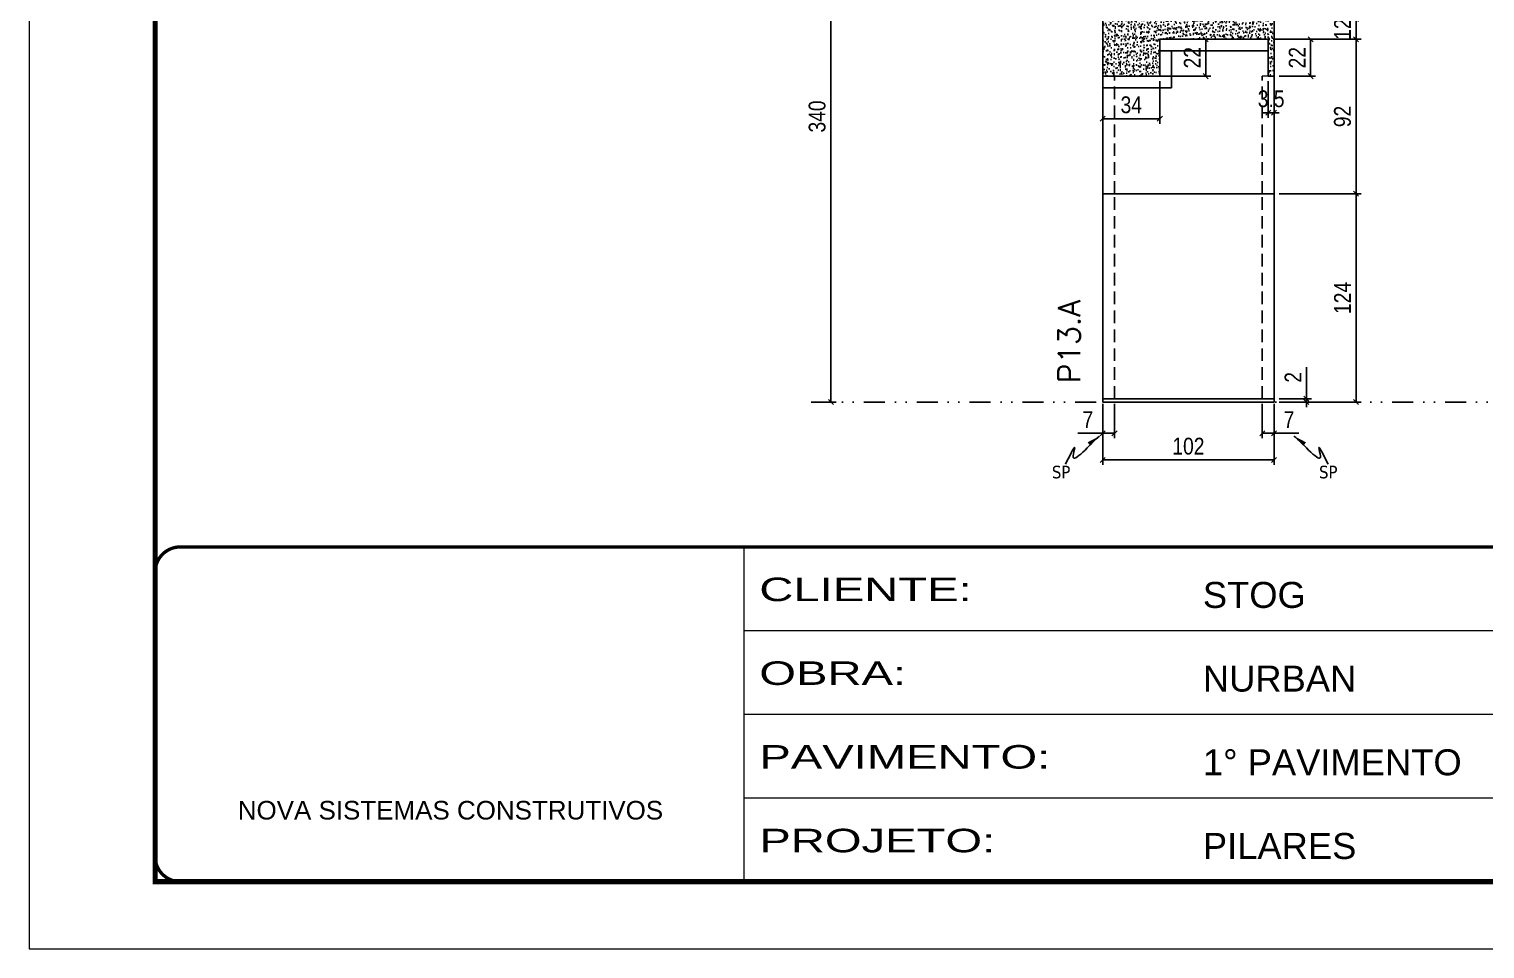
# Model space of a CAD drawing. Header units: millimetres. Extents: x 169816 to 178745, y 96537 to 113647.
# Drawn here: x 169816 to 170683, y 106874 to 107422 of the extents above; entities that cross this region are included whole.
import ezdxf

# ---------------------------------------------------------------- set-up
doc = ezdxf.new("R2010")
doc.units = ezdxf.units.MM
for name, pattern in [('CONTINUO', [0]), ('DASHED', [0.75, 0.5, -0.25]), ('DIVIDE2', [0.625, 0.25, -0.125, 0, -0.125, 0, -0.125]), ('HIDDEN', [0.375, 0.25, -0.125])]:
    doc.linetypes.add(name, pattern=pattern)
for name, color, linetype in [('COTA', 241, 'Continuous'), ('Nível', 160, 'Continuous'), ('Painéis', 200, 'Continuous'), ('SARR_2.2x7', 40, 'Continuous'), ('Sarrafo de Pressão', 42, 'HIDDEN'), ('texto', 7, 'Continuous')]:
    doc.layers.add(name, color=color, linetype=linetype)
doc.layers.add('FELIPE', color=2, linetype='Continuous', lineweight=13, plot=False)
for name, color, linetype, lineweight in [('Folhas', 255, 'Continuous', 9), ('SARRAFO DE PRESSAO', 251, 'DASHED', 9), ('Texto Seção', 7, 'Continuous', 15)]:
    doc.layers.add(name, color=color, linetype=linetype, lineweight=lineweight)
doc.styles.add('ARIAL', font='arial.ttf')
doc.styles.add('COTA TECNICA', font='techl___.ttf', dxfattribs={"height": 10})
doc.styles.add('COTA TECNICA-50', font='techl___.ttf', dxfattribs={"height": 10})
doc.styles.add('REGUA-120', font='ROMANS.shx', dxfattribs={"height": 15})
doc.styles.get("Standard").update_dxf_attribs({"font": 'arial.ttf'})
doc.styles.add('Tecnologia', font='')
doc.styles.get('Tecnologia').set_extended_font_data('Forgotten Futurist')
doc.dimstyles.new('COTA PAINEL-50', dxfattribs={"dimtxt": 10, "dimasz": 3, "dimexe": 3, "dimexo": 3, "dimgap": 3, "dimtad": 1, "dimdec": 1, "dimzin": 12, "dimdsep": 46, "dimtxsty": 'COTA TECNICA-50', "dimblk1": 'OBLIQUE', "dimblk2": 'OBLIQUE', "dimsah": 1, "dimcen": 0.9, "dimclrd": 4, "dimclre": 4, "dimclrt": 240, "dimadec": 1, "dimazin": 3, "dimtfac": 1, "dimtdec": 1, "dimtmove": 0, "dimatfit": 3, "dimfxl": 1, "dimtolj": 1, "dimtzin": 12, "dimarcsym": 0})
doc.dimstyles.new('PAINEL', dxfattribs={"dimtxt": 10, "dimasz": 3, "dimexe": 3, "dimexo": 3, "dimgap": 3, "dimtad": 1, "dimdec": 1, "dimzin": 12, "dimdsep": 46, "dimtxsty": 'COTA TECNICA', "dimblk1": 'OBLIQUE', "dimblk2": 'OBLIQUE', "dimsah": 1, "dimcen": 0.9, "dimclrd": 4, "dimclre": 4, "dimclrt": 240, "dimadec": 1, "dimazin": 3, "dimtfac": 1, "dimtdec": 1, "dimtmove": 0, "dimatfit": 3, "dimfxl": 1, "dimtolj": 1, "dimtzin": 12, "dimarcsym": 0})
doc.dimstyles.get("Standard").update_dxf_attribs({"dimtxt": 0.18, "dimasz": 0.18, "dimexe": 0.18, "dimexo": 0.0625, "dimgap": 0.09, "dimtad": 0, "dimtih": 1, "dimtoh": 1, "dimdec": 4, "dimzin": 0, "dimdsep": 46, "dimtxsty": 'Standard', "dimcen": 0.09, "dimadec": 0, "dimazin": 0, "dimtfac": 1, "dimtdec": 4, "dimtofl": 0, "dimtmove": 0, "dimatfit": 3, "dimfxl": 1, "dimtolj": 1, "dimtzin": 0, "dimarcsym": 0})

# ---------------------------------------------------------------- blocks, each defined once
blk = doc.blocks.new('9999999999')
at = {"color": 30, "linetype": 'CONTINUO'}
for p, q in [((98564.56, 34230.21), (98564.56, 34429.45)), ((98564.56, 34379.64), (99583.98, 34379.64)), ((98564.56, 34329.83), (99487.98, 34329.83)), ((98564.56, 34280.02), (99487.98, 34280.02))]:
    blk.add_line(p, q, dxfattribs=at)
at = {"color": 30, "linetype": 'CONTINUO', "const_width": 2}
blk.add_lwpolyline([(99583.98, 34230.21), (99583.98, 34414.45, 0.414214), (99568.98, 34429.45), (98228.98, 34429.45, 0.414214), (98213.98, 34414.45), (98213.98, 34245.21, 0.414214), (98228.98, 34230.21), (99583.98, 34230.21)], format="xyb", dxfattribs=at)
at = {"layer": 'Folhas'}
blk.add_lwpolyline([(98138.98, 34190.21), (99623.98, 34190.21), (99623.98, 35240.21), (98138.98, 35240.21)], close=True, dxfattribs=at)
at = {"layer": 'Folhas', "color": 30, "const_width": 3}
blk.add_lwpolyline([(98213.98, 34230.21), (99583.98, 34230.21), (99583.98, 35200.21), (98213.98, 35200.21)], close=True, dxfattribs=at)
at = {"color": 7, "linetype": 'Continuous', "ltscale": 5, "style": 'ARIAL'}
for s, height, p in [('STOG', 15.483, (98837.68, 34393.13)), ('NURBAN', 15.483, (98837.68, 34343.32)), ('1° PAVIMENTO', 15.4829, (98837.68, 34293.51)), ('NOVA SISTEMAS CONSTRUTIVOS', 11.0592, (98263.19, 34267.21)), ('PILARES', 15.483, (98837.68, 34243.7))]:
    blk.add_text(s, height=height, dxfattribs=at).set_placement(p)
at = {"layer": 'Folhas', "color": 7, "style": 'Tecnologia', "width": 1.5}
for s, p in [('CLIENTE:', (98573.65, 34397.17)), ('OBRA:', (98573.65, 34347.31)), ('PAVIMENTO:', (98573.65, 34297.5)), ('PROJETO:', (98573.65, 34247.69))]:
    blk.add_text(s, height=14, dxfattribs=at).set_placement(p)
blk = doc.blocks.new('_Oblique')
at = {"color": 0, "linetype": 'ByBlock', "lineweight": -2}
blk.add_line((-0.5, -0.5), (0.5, 0.5), dxfattribs=at)
blk = doc.blocks.new('*D1104')
at = {"layer": 'COTA', "color": 4, "lineweight": -2, "transparency": 16777216}
for p, q in [((170284.49, 107539.64), (170296.34, 107539.64)), ((170293.34, 107199.64), (170293.34, 107539.64)), ((170284.49, 107199.64), (170296.34, 107199.64))]:
    blk.add_line(p, q, dxfattribs=at)
at = {"layer": 'Defpoints', "color": 0, "transparency": 16777216}
for p in [(170281.49, 107539.64), (170293.34, 107539.64), (170281.49, 107199.64)]:
    blk.add_point(p, dxfattribs=at)
at = {"layer": 'COTA', "color": 4, "lineweight": -2, "transparency": 16777216, "xscale": 3, "yscale": 3, "zscale": 3}
for p, rotation in [((170293.34, 107539.64), 90), ((170293.34, 107199.64), 270)]:
    blk.add_blockref('_Oblique', p, dxfattribs=dict(at, rotation=rotation))
at = {"layer": 'COTA', "color": 240, "transparency": 16777216, "insert": (170285.13, 107369.64), "char_height": 10, "attachment_point": 5, "rotation": 90, "style": 'COTA TECNICA-50'}
blk.add_mtext('\\A1;340', dxfattribs=at)
blk = doc.blocks.new('*D842')
at = {"layer": 'COTA', "color": 4, "lineweight": -2, "transparency": 16777216}
for p, q in [((170455.11, 107198.64), (170455.11, 107162.28)), ((170557.11, 107198.64), (170557.11, 107162.28)), ((170557.11, 107165.28), (170455.11, 107165.28))]:
    blk.add_line(p, q, dxfattribs=at)
at = {"layer": 'Defpoints', "color": 0, "transparency": 16777216}
for p in [(170455.11, 107201.64), (170557.11, 107201.64), (170455.11, 107165.28)]:
    blk.add_point(p, dxfattribs=at)
at = {"layer": 'COTA', "color": 4, "lineweight": -2, "transparency": 16777216, "xscale": 3, "yscale": 3, "zscale": 3, "rotation": 180}
blk.add_blockref('_Oblique', (170455.11, 107165.28), dxfattribs=at)
at = {"layer": 'COTA', "color": 4, "lineweight": -2, "transparency": 16777216, "xscale": 3, "yscale": 3, "zscale": 3}
blk.add_blockref('_Oblique', (170557.11, 107165.28), dxfattribs=at)
at = {"layer": 'COTA', "color": 240, "transparency": 16777216, "insert": (170506.11, 107173.38), "char_height": 10, "attachment_point": 5, "style": 'COTA TECNICA'}
blk.add_mtext('\\A1;102', dxfattribs=at)
blk = doc.blocks.new('*D843')
at = {"layer": 'COTA', "color": 4, "lineweight": -2, "transparency": 16777216}
for p, q in [((170550.11, 107198.64), (170550.11, 107178.13)), ((170557.11, 107196.64), (170557.11, 107178.13)), ((170550.11, 107181.13), (170557.11, 107181.13)), ((170557.11, 107181.13), (170571.84, 107181.13))]:
    blk.add_line(p, q, dxfattribs=at)
at = {"layer": 'Defpoints', "color": 0, "transparency": 16777216}
for p in [(170550.11, 107201.64), (170557.11, 107199.64), (170557.11, 107181.13)]:
    blk.add_point(p, dxfattribs=at)
at = {"layer": 'COTA', "color": 4, "lineweight": -2, "transparency": 16777216, "xscale": 3, "yscale": 3, "zscale": 3, "rotation": 180}
blk.add_blockref('_Oblique', (170550.11, 107181.13), dxfattribs=at)
at = {"layer": 'COTA', "color": 4, "lineweight": -2, "transparency": 16777216, "xscale": 3, "yscale": 3, "zscale": 3}
blk.add_blockref('_Oblique', (170557.11, 107181.13), dxfattribs=at)
at = {"layer": 'COTA', "color": 240, "transparency": 16777216, "insert": (170565.98, 107189.2), "char_height": 10, "attachment_point": 5, "style": 'COTA TECNICA-50'}
blk.add_mtext('\\A1;7', dxfattribs=at)
blk = doc.blocks.new('*D844')
at = {"layer": 'COTA', "color": 4, "lineweight": -2, "transparency": 16777216}
for p, q in [((170455.11, 107196.64), (170455.11, 107178.13)), ((170462.11, 107198.64), (170462.11, 107178.13)), ((170455.11, 107181.13), (170440.38, 107181.13)), ((170462.11, 107181.13), (170455.11, 107181.13))]:
    blk.add_line(p, q, dxfattribs=at)
at = {"layer": 'Defpoints', "color": 0, "transparency": 16777216}
for p in [(170455.11, 107199.64), (170462.11, 107201.64), (170455.11, 107181.13)]:
    blk.add_point(p, dxfattribs=at)
at = {"layer": 'COTA', "color": 4, "lineweight": -2, "transparency": 16777216, "xscale": 3, "yscale": 3, "zscale": 3, "rotation": 180}
blk.add_blockref('_Oblique', (170455.11, 107181.13), dxfattribs=at)
at = {"layer": 'COTA', "color": 4, "lineweight": -2, "transparency": 16777216, "xscale": 3, "yscale": 3, "zscale": 3}
blk.add_blockref('_Oblique', (170462.11, 107181.13), dxfattribs=at)
at = {"layer": 'COTA', "color": 240, "transparency": 16777216, "insert": (170446.25, 107189.2), "char_height": 10, "attachment_point": 5, "style": 'COTA TECNICA-50'}
blk.add_mtext('\\A1;7', dxfattribs=at)
blk = doc.blocks.new('*D845')
at = {"layer": 'COTA', "color": 4, "linetype": 'ByBlock', "lineweight": -2, "transparency": 16777216}
for p, q in [((170560.11, 107323.64), (170608.93, 107323.64)), ((170605.93, 107199.64), (170605.93, 107323.64)), ((170560.11, 107199.64), (170608.93, 107199.64))]:
    blk.add_line(p, q, dxfattribs=at)
at = {"layer": 'Defpoints', "color": 0, "linetype": 'ByBlock', "transparency": 16777216}
for p in [(170557.11, 107323.64), (170605.93, 107323.64), (170557.11, 107199.64)]:
    blk.add_point(p, dxfattribs=at)
at = {"layer": 'COTA', "color": 4, "linetype": 'ByBlock', "lineweight": -2, "transparency": 16777216, "xscale": 3, "yscale": 3, "zscale": 3}
for p, rotation in [((170605.93, 107323.64), 90), ((170605.93, 107199.64), 270)]:
    blk.add_blockref('_Oblique', p, dxfattribs=dict(at, rotation=rotation))
at = {"layer": 'COTA', "color": 240, "linetype": 'ByBlock', "transparency": 16777216, "insert": (170597.85, 107261.64), "char_height": 10, "attachment_point": 5, "rotation": 90, "style": 'COTA TECNICA'}
blk.add_mtext('\\A1;124', dxfattribs=at)
blk = doc.blocks.new('*D846')
at = {"layer": 'COTA', "color": 4, "lineweight": -2, "transparency": 16777216}
for p, q in [((170576.37, 107201.64), (170576.37, 107220.44)), ((170560.11, 107201.64), (170579.37, 107201.64)), ((170560.11, 107199.64), (170579.37, 107199.64)), ((170576.37, 107199.64), (170576.37, 107201.64)), ((170576.37, 107199.64), (170576.37, 107196.64))]:
    blk.add_line(p, q, dxfattribs=at)
at = {"layer": 'Defpoints', "color": 0, "transparency": 16777216}
for p in [(170557.11, 107201.64), (170557.11, 107199.64), (170576.37, 107199.64)]:
    blk.add_point(p, dxfattribs=at)
at = {"layer": 'COTA', "color": 4, "lineweight": -2, "transparency": 16777216, "xscale": 3, "yscale": 3, "zscale": 3}
for p, rotation in [((170576.37, 107201.64), 270), ((170576.37, 107199.64), 90)]:
    blk.add_blockref('_Oblique', p, dxfattribs=dict(at, rotation=rotation))
at = {"layer": 'COTA', "color": 240, "transparency": 16777216, "insert": (170568.37, 107214.39), "char_height": 10, "attachment_point": 5, "rotation": 90, "style": 'COTA TECNICA-50'}
blk.add_mtext('\\A1;2', dxfattribs=at)
blk = doc.blocks.new('*D847')
at = {"layer": 'COTA', "color": 4, "linetype": 'ByBlock', "lineweight": -2, "transparency": 16777216}
for p, q in [((170560.11, 107323.64), (170608.93, 107323.64)), ((170605.93, 107199.64), (170605.93, 107323.64)), ((170560.11, 107199.64), (170608.93, 107199.64))]:
    blk.add_line(p, q, dxfattribs=at)
at = {"layer": 'Defpoints', "color": 0, "linetype": 'ByBlock', "transparency": 16777216}
for p in [(170557.11, 107323.64), (170605.93, 107323.64), (170557.11, 107199.64)]:
    blk.add_point(p, dxfattribs=at)
at = {"layer": 'COTA', "color": 4, "linetype": 'ByBlock', "lineweight": -2, "transparency": 16777216, "xscale": 3, "yscale": 3, "zscale": 3}
for p, rotation in [((170605.93, 107323.64), 90), ((170605.93, 107199.64), 270)]:
    blk.add_blockref('_Oblique', p, dxfattribs=dict(at, rotation=rotation))
at = {"layer": 'COTA', "color": 240, "linetype": 'ByBlock', "transparency": 16777216, "insert": (170597.85, 107261.64), "char_height": 10, "attachment_point": 5, "rotation": 90, "style": 'COTA TECNICA'}
blk.add_mtext('\\A1;124', dxfattribs=at)
blk = doc.blocks.new('*D1114')
at = {"layer": 'COTA', "color": 4, "lineweight": -2, "transparency": 16777216}
for p, q in [((170560.11, 107415.64), (170608.93, 107415.64)), ((170605.93, 107323.64), (170605.93, 107415.64)), ((170560.11, 107323.64), (170608.93, 107323.64))]:
    blk.add_line(p, q, dxfattribs=at)
at = {"layer": 'Defpoints', "color": 0, "transparency": 16777216}
for p in [(170557.11, 107415.64), (170605.93, 107415.64), (170557.11, 107323.64)]:
    blk.add_point(p, dxfattribs=at)
at = {"layer": 'COTA', "color": 4, "lineweight": -2, "transparency": 16777216, "xscale": 3, "yscale": 3, "zscale": 3}
for p, rotation in [((170605.93, 107415.64), 90), ((170605.93, 107323.64), 270)]:
    blk.add_blockref('_Oblique', p, dxfattribs=dict(at, rotation=rotation))
at = {"layer": 'COTA', "color": 240, "transparency": 16777216, "insert": (170597.84, 107369.64), "char_height": 10, "attachment_point": 5, "rotation": 90, "style": 'COTA TECNICA'}
blk.add_mtext('\\A1;92', dxfattribs=at)
blk = doc.blocks.new('*D868')
at = {"layer": 'COTA', "color": 4, "lineweight": -2, "transparency": 16777216}
for p, q in [((170560.11, 107427.64), (170608.93, 107427.64)), ((170605.93, 107415.64), (170605.93, 107427.64)), ((170560.11, 107415.64), (170608.93, 107415.64))]:
    blk.add_line(p, q, dxfattribs=at)
at = {"layer": 'Defpoints', "color": 0, "transparency": 16777216}
for p in [(170557.11, 107427.64), (170605.93, 107427.64), (170557.11, 107415.64)]:
    blk.add_point(p, dxfattribs=at)
at = {"layer": 'COTA', "color": 4, "lineweight": -2, "transparency": 16777216, "xscale": 3, "yscale": 3, "zscale": 3}
for p, rotation in [((170605.93, 107427.64), 90), ((170605.93, 107415.64), 270)]:
    blk.add_blockref('_Oblique', p, dxfattribs=dict(at, rotation=rotation))
at = {"layer": 'COTA', "color": 240, "transparency": 16777216, "insert": (170597.87, 107421.64), "char_height": 10, "attachment_point": 5, "rotation": 90, "style": 'COTA TECNICA'}
blk.add_mtext('\\A1;12', dxfattribs=at)
blk = doc.blocks.new('*D1119')
at = {"layer": 'COTA', "color": 4, "lineweight": -2, "transparency": 16777216}
for p, q in [((170492.11, 107415.64), (170519.4, 107415.64)), ((170516.4, 107393.64), (170516.4, 107415.64)), ((170492.11, 107393.64), (170519.4, 107393.64))]:
    blk.add_line(p, q, dxfattribs=at)
at = {"layer": 'Defpoints', "color": 0, "transparency": 16777216}
for p in [(170489.11, 107415.64), (170516.4, 107415.64), (170489.11, 107393.64)]:
    blk.add_point(p, dxfattribs=at)
at = {"layer": 'COTA', "color": 4, "lineweight": -2, "transparency": 16777216, "xscale": 3, "yscale": 3, "zscale": 3}
for p, rotation in [((170516.4, 107415.64), 90), ((170516.4, 107393.64), 270)]:
    blk.add_blockref('_Oblique', p, dxfattribs=dict(at, rotation=rotation))
at = {"layer": 'COTA', "color": 240, "transparency": 16777216, "insert": (170508.4, 107404.64), "char_height": 10, "attachment_point": 5, "rotation": 90, "style": 'COTA TECNICA'}
blk.add_mtext('\\A1;22', dxfattribs=at)
blk = doc.blocks.new('*D1120')
at = {"layer": 'COTA', "color": 4, "lineweight": -2, "transparency": 16777216}
for p, q in [((170556.61, 107415.64), (170581.86, 107415.64)), ((170578.86, 107393.64), (170578.86, 107415.64)), ((170560.11, 107393.64), (170581.86, 107393.64))]:
    blk.add_line(p, q, dxfattribs=at)
at = {"layer": 'Defpoints', "color": 0, "transparency": 16777216}
for p in [(170553.61, 107415.64), (170578.86, 107415.64), (170557.11, 107393.64)]:
    blk.add_point(p, dxfattribs=at)
at = {"layer": 'COTA', "color": 4, "lineweight": -2, "transparency": 16777216, "xscale": 3, "yscale": 3, "zscale": 3}
for p, rotation in [((170578.86, 107415.64), 90), ((170578.86, 107393.64), 270)]:
    blk.add_blockref('_Oblique', p, dxfattribs=dict(at, rotation=rotation))
at = {"layer": 'COTA', "color": 240, "transparency": 16777216, "insert": (170570.86, 107404.64), "char_height": 10, "attachment_point": 5, "rotation": 90, "style": 'COTA TECNICA'}
blk.add_mtext('\\A1;22', dxfattribs=at)
blk = doc.blocks.new('*D1121')
at = {"layer": 'COTA', "color": 4, "lineweight": -2, "transparency": 16777216}
for p, q in [((170553.61, 107390.64), (170553.61, 107368.91)), ((170557.11, 107390.64), (170557.11, 107368.91)), ((170553.61, 107371.91), (170550.61, 107371.91)), ((170553.61, 107371.91), (170557.11, 107371.91)), ((170557.11, 107371.91), (170560.11, 107371.91))]:
    blk.add_line(p, q, dxfattribs=at)
at = {"layer": 'Defpoints', "color": 0, "transparency": 16777216}
for p in [(170553.61, 107393.64), (170557.11, 107393.64), (170557.11, 107371.91)]:
    blk.add_point(p, dxfattribs=at)
at = {"layer": 'COTA', "color": 4, "lineweight": -2, "transparency": 16777216, "xscale": 3, "yscale": 3, "zscale": 3}
blk.add_blockref('_Oblique', (170553.61, 107371.91), dxfattribs=at)
at = {"layer": 'COTA', "color": 4, "lineweight": -2, "transparency": 16777216, "xscale": 3, "yscale": 3, "zscale": 3, "rotation": 180}
blk.add_blockref('_Oblique', (170557.11, 107371.91), dxfattribs=at)
at = {"layer": 'COTA', "color": 240, "transparency": 16777216, "insert": (170555.36, 107380.13), "char_height": 10, "attachment_point": 5, "style": 'COTA TECNICA'}
blk.add_mtext('\\A1;3.5', dxfattribs=at)
blk = doc.blocks.new('*D1122')
at = {"layer": 'COTA', "color": 4, "lineweight": -2, "transparency": 16777216}
for p, q in [((170455.11, 107390.64), (170455.11, 107365.32)), ((170489.11, 107390.64), (170489.11, 107365.32)), ((170455.11, 107368.32), (170489.11, 107368.32))]:
    blk.add_line(p, q, dxfattribs=at)
at = {"layer": 'Defpoints', "color": 0, "transparency": 16777216}
for p in [(170455.11, 107393.64), (170489.11, 107393.64), (170489.11, 107368.32)]:
    blk.add_point(p, dxfattribs=at)
at = {"layer": 'COTA', "color": 4, "lineweight": -2, "transparency": 16777216, "xscale": 3, "yscale": 3, "zscale": 3, "rotation": 180}
blk.add_blockref('_Oblique', (170455.11, 107368.32), dxfattribs=at)
at = {"layer": 'COTA', "color": 4, "lineweight": -2, "transparency": 16777216, "xscale": 3, "yscale": 3, "zscale": 3}
blk.add_blockref('_Oblique', (170489.11, 107368.32), dxfattribs=at)
at = {"layer": 'COTA', "color": 240, "transparency": 16777216, "insert": (170472.11, 107376.54), "char_height": 10, "attachment_point": 5, "style": 'COTA TECNICA'}
blk.add_mtext('\\A1;34', dxfattribs=at)

msp = doc.modelspace()

# ---------------------------------------------------------------- hatches: boundary and pattern name
at = {"layer": 'COTA', "linetype": 'ByBlock'}
h = msp.add_hatch(dxfattribs=at)
h.set_pattern_fill('AR-CONC', color=256, scale=0.03)
h.paths.add_polyline_path([(170455.11, 107427.64), (170455.11, 107393.64), (170489.11, 107393.64), (170489.11, 107415.64), (170553.61, 107415.64), (170553.61, 107393.64), (170557.11, 107393.64), (170557.11, 107427.64)])

# ---------------------------------------------------------------- linework, layer by layer
for p, q in [((170455.11, 107427.64), (170455.11, 107393.64)), ((170557.11, 107427.64), (170557.11, 107393.64))]:
    msp.add_line(p, q, dxfattribs=at)
at = {"layer": 'FELIPE'}
msp.add_line((170553.61, 107393.64), (170550.11, 107393.64), dxfattribs=at)
at = {"layer": 'Nível', "color": 4, "linetype": 'DIVIDE2', "ltscale": 50}
msp.add_line((170281.49, 107199.64), (171261.02, 107199.64), dxfattribs=at)
at = {"layer": 'Painéis'}
for p, q in [((170489.11, 107393.64), (170489.11, 107415.64)), ((170553.61, 107415.64), (170489.11, 107415.64)), ((170553.61, 107415.64), (170553.61, 107393.64)), ((170455.11, 107323.64), (170455.11, 107393.64)), ((170489.11, 107393.64), (170455.11, 107393.64)), ((170557.11, 107393.64), (170553.61, 107393.64)), ((170557.11, 107393.64), (170557.11, 107387.64)), ((170557.11, 107387.64), (170557.11, 107323.64)), ((170455.11, 107323.64), (170557.11, 107323.64)), ((170455.11, 107201.64), (170455.11, 107323.64)), ((170557.11, 107323.64), (170455.11, 107323.64)), ((170557.11, 107323.64), (170557.11, 107201.64)), ((170557.11, 107201.64), (170455.11, 107201.64))]:
    msp.add_line(p, q, dxfattribs=at)
msp.add_lwpolyline([(170455.11, 107199.64), (170557.11, 107199.64), (170557.11, 107201.64), (170455.11, 107201.64)], close=True, dxfattribs=at)
at = {"layer": 'SARR_2.2x7'}
for p, q in [((170553.61, 107408.64), (170489.11, 107408.64)), ((170496.11, 107386.64), (170496.11, 107408.64)), ((170496.11, 107386.64), (170455.11, 107386.64)), ((170496.11, 107393.64), (170489.11, 107393.64))]:
    msp.add_line(p, q, dxfattribs=at)
at = {"layer": 'Sarrafo de Pressão', "ltscale": 30}
for p, q in [((170462.11, 107323.64), (170462.11, 107393.64)), ((170550.11, 107323.64), (170550.11, 107393.64)), ((170462.11, 107201.64), (170462.11, 107323.64)), ((170550.11, 107201.64), (170550.11, 107323.64))]:
    msp.add_line(p, q, dxfattribs=at)

# ---------------------------------------------------------------- block references
at = {"layer": 'SARRAFO DE PRESSAO', "color": 6, "linetype": 'ByBlock'}
msp.add_blockref('9999999999', (71677.04, 72684.02), dxfattribs=at)

# ---------------------------------------------------------------- texts
at = {"layer": 'texto', "color": 0, "char_height": 7.5, "attachment_point": 5}
for insert in [(170430.34, 107157.96), (170589.36, 107157.96)]:
    msp.add_mtext('{\\fTahoma|b0|i0|c0|p34;\\C4;SP}', dxfattribs=dict(at, insert=insert))
at = {"layer": 'Texto Seção', "insert": (170441.64, 107210.89), "char_height": 13, "width": 285.3299, "attachment_point": 7, "rotation": 90, "style": 'REGUA-120'}
msp.add_mtext('P13.A', dxfattribs=at)

# ---------------------------------------------------------------- dimensions: what is measured, and where the dimension line sits
at = {"layer": 'COTA'}
for base, p1, p2, angle, dimstyle, picture, middle in [((170293.34, 107539.64), (170281.49, 107199.64), (170281.49, 107539.64), 90, 'COTA PAINEL-50', '*D1104', (170285.13, 107369.64)), ((170516.4, 107415.64), (170489.11, 107393.64), (170489.11, 107415.64), 90, 'PAINEL', '*D1119', (170508.4, 107404.64)), ((170578.86, 107415.64), (170557.11, 107393.64), (170553.61, 107415.64), 90, 'PAINEL', '*D1120', (170570.86, 107404.64)), ((170605.93, 107415.64), (170557.11, 107323.64), (170557.11, 107415.64), 90, 'PAINEL', '*D1114', (170597.84, 107369.64)), ((170455.11, 107181.13), (170462.11, 107201.64), (170455.11, 107199.64), 180, 'COTA PAINEL-50', '*D844', (170446.25, 107189.2))]:
    dim = msp.add_linear_dim(base=base, p1=p1, p2=p2, angle=angle, dimstyle=dimstyle, dxfattribs=at)
    dim.commit()
    dim.dimension.update_dxf_attribs({"geometry": picture, "text_midpoint": middle})
for base, p1, p2, dimstyle, picture, middle in [((170605.93, 107427.64), (170557.11, 107415.64), (170557.11, 107427.64), 'PAINEL', '*D868', (170605.93, 107421.64)), ((170576.37, 107199.64), (170557.11, 107201.64), (170557.11, 107199.64), 'COTA PAINEL-50', '*D846', (170576.37, 107214.39))]:
    dim = msp.add_linear_dim(base=base, p1=p1, p2=p2, angle=90, dimstyle=dimstyle, dxfattribs=at)
    dim.commit()
    dim.dimension.update_dxf_attribs({"geometry": picture, "text_midpoint": middle, "dimtype": 160})
for base, p1, p2, dimstyle, picture, middle in [((170489.11, 107368.32), (170455.11, 107393.64), (170489.11, 107393.64), 'PAINEL', '*D1122', (170472.11, 107376.54)), ((170557.11, 107181.13), (170550.11, 107201.64), (170557.11, 107199.64), 'COTA PAINEL-50', '*D843', (170565.98, 107189.2))]:
    dim = msp.add_linear_dim(base=base, p1=p1, p2=p2, dimstyle=dimstyle, dxfattribs=at)
    dim.commit()
    dim.dimension.update_dxf_attribs({"geometry": picture, "text_midpoint": middle})
dim = msp.add_linear_dim(base=(170557.11, 107371.91), p1=(170553.61, 107393.64), p2=(170557.11, 107393.64), dimstyle='PAINEL', dxfattribs=at)
dim.commit()
dim.dimension.update_dxf_attribs({"geometry": '*D1121', "text_midpoint": (170555.36, 107371.91), "dimtype": 160})
at = {"layer": 'COTA', "linetype": 'ByBlock'}
for picture in ['*D845', '*D847']:
    dim = msp.add_aligned_dim(p1=(170557.11, 107199.64), p2=(170557.11, 107323.64), distance=-48.81, dimstyle='PAINEL', dxfattribs=at)
    dim.commit()
    dim.dimension.update_dxf_attribs({"geometry": picture, "text_midpoint": (170597.85, 107261.64)})
at = {"layer": 'COTA'}
dim = msp.add_linear_dim(base=(170455.11, 107165.28), p1=(170557.11, 107201.64), p2=(170455.11, 107201.64), angle=180, dimstyle='PAINEL', override={"dimarcsym": 2}, dxfattribs=at)
dim.commit()
dim.dimension.update_dxf_attribs({"geometry": '*D842', "text_midpoint": (170506.11, 107173.38)})

# ---------------------------------------------------------------- leaders
at = {"layer": 'COTA', "path_type": 1}
for points in [[(170453.28, 107179.46), (170437.5, 107167.62), (170438.42, 107172.43), (170432.87, 107162.65)], [(170568.94, 107179.46), (170584.73, 107167.62), (170583.8, 107172.43), (170589.35, 107162.65)]]:
    msp.add_leader(points, dimstyle='Standard', override={"dimasz": 8}, dxfattribs=at)

doc.saveas('drawing.dxf')
